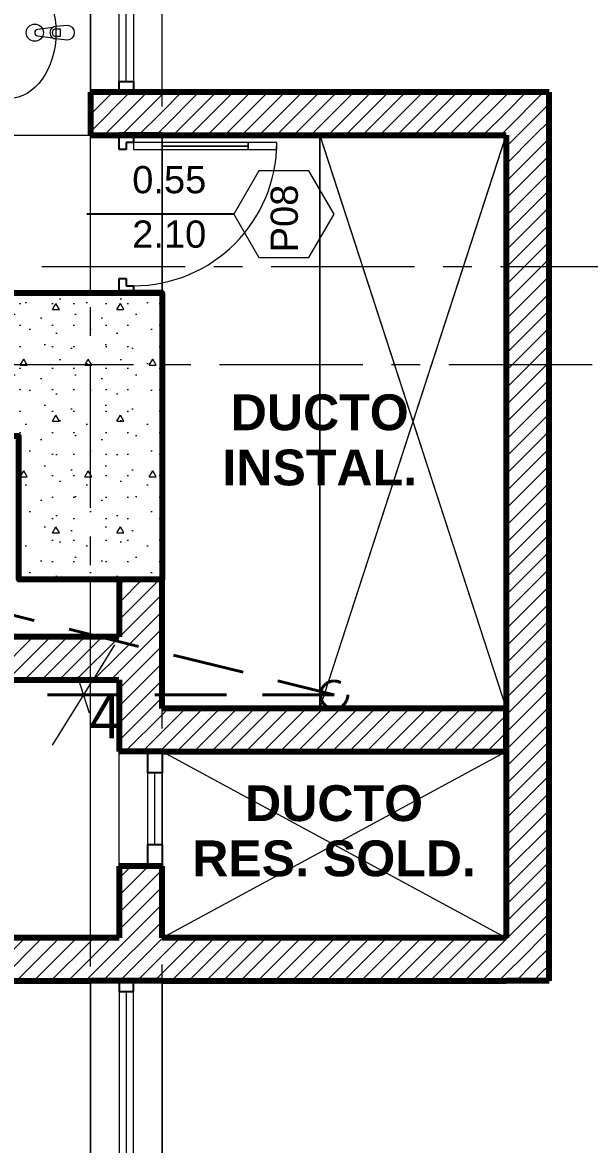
# Model space of a CAD drawing. Header units: inches. Extents: x -38 to 5698, y -33 to 92.
# Drawn here: x 236.083 to 238.061, y 14.428 to 18.344 of the extents above; entities that cross this region are included whole.
import ezdxf

# ---------------------------------------------------------------- set-up
doc = ezdxf.new("R2010")
doc.units = ezdxf.units.IN
doc.header["$MEASUREMENT"] = 0
doc.set_wipeout_variables(frame=1)
for name, pattern in [('A-PB$0$HIDDEN', [0.375, 0.25, -0.125]), ('ACAD_ISO04W100', [30, 24, -3, 0, -3]), ('CONTINUA', [0]), ('Hidden Line', [0.195611, 0.141111, -0.0545]), ('Punto & Raya', [0.65, 0.5, -0.075, 0, -0.075]), ('Rayas', [0.282222, 0.141111, -0.141111]), ('Wipeout_Contour', [1, 0, -1])]:
    doc.linetypes.add(name, pattern=pattern)
for name, color, linetype in [('02 _ ARQ _ ALB _ Ejes Generales', 7, 'Continuous'), ('02 _ ARQ _ ZON _ Espacio.3D', 7, 'Continuous'), ('08 _ STR _ EXT _ 06 Columnas', 7, 'Continuous'), ('08 _ STR _ EXT _ 07 Losa Aligerada', 7, 'Continuous'), ('08 _ STR _ EXT _ 09 Vigas', 7, 'Continuous'), ('Dibujo 2D - General', 7, 'Continuous'), ('Estructura - 04 MURO', 253, 'Continuous'), ('Interior - Sanitarios', 7, 'Continuous'), ('Marcador - Secciones', 251, 'Continuous'), ('Notas - Textos', 7, 'Continuous')]:
    doc.layers.add(name, color=color, linetype=linetype)
for name, color, linetype, lineweight in [('distribucion a sub tableros', 210, 'CONTINUA', 40), ('Lineas Electr', 4, 'Continuous', 18), ('textos', 7, 'Continuous', 5)]:
    doc.layers.add(name, color=color, linetype=linetype, lineweight=lineweight)
doc.styles.add('Estilo_Generado_4', font='swisse.ttf')
doc.styles.add('Estilo_Generado_8', font='arialbd.ttf')
doc.styles.add('SWISS', font='swisse.ttf')
pattern_1 = [(45, (185.000023, 3e-09), (-0.030052038, 0.030052038), [])]

msp = doc.modelspace()

# ---------------------------------------------------------------- linework, layer by layer
at = {"layer": '02 _ ARQ _ ZON _ Espacio.3D', "color": 9, "linetype": 'Continuous', "lineweight": 5, "flags": 128}
for points in [[(232.97, 20.1), (232.97, 17.2499), (234.295, 17.2499), (234.295, 17.0999), (233.32, 17.0999), (233.32, 16.1999), (236.32, 16.1999), (236.32, 16.4), (236.07, 16.4), (236.07, 16.9), (235.57, 16.9), (235.57, 17.4), (236.32, 17.4), (236.32, 20.1)], [(233.47, 15.1499), (236.3199, 15.1499), (236.32, 16.0499), (233.32, 16.0499), (233.32, 15.3499), (233.47, 15.3499)], [(232.42, 15.1499), (232.42, 11.7), (236.32, 11.7), (236.32, 14.9999), (233.47, 14.9999), (233.47, 13.6749), (233.32, 13.6749), (233.32, 15.1499)]]:
    msp.add_lwpolyline(points, close=True, dxfattribs=at)
at = {"layer": '08 _ STR _ EXT _ 07 Losa Aligerada', "color": 7, "linetype": 'Rayas', "lineweight": 18, "flags": 128}
msp.add_lwpolyline([(193.22, 11.97, 1.049431), (198.7936, 6.3), (209.6002, 6.3), (209.6002, 6.2005), (214.7981, 6.2005), (214.7981, 7.2), (222.07, 7.2), (222.07, 5.6637), (223.2699, 5.6637), (223.2699, 4.2), (228.3699, 4.2), (228.3699, 5.6637), (229.57, 5.6637), (229.57, 7.2), (236.57, 7.2), (236.57, 14.9999), (236.57, 15.1499), (236.5699, 15.1499), (236.5699, 15.7999), (236.57, 15.7999), (236.57, 18.1001), (236.57, 20.35), (234.07, 20.35), (231.67, 20.35), (231.67, 22.35), (231.67, 22.6), (231.67, 24.5), (231.67, 24.75), (231.67, 26.75), (236.57, 26.75), (236.57, 29.7), (236.57, 35.2005), (236.57, 39.9), (228.67, 39.9), (223.5529, 39.9), (223.5529, 40.9), (218.9324, 40.9), (218.9324, 39.9), (208.37, 39.9), (208.37, 41.4352), (207.42, 41.4352), (207.42, 42.9), (202.22, 42.9), (202.22, 41.4352), (201.2699, 41.4352), (201.2699, 39.9), (196.27, 39.9), (196.27, 41.1), (192.87, 41.1), (192.87, 37.7), (194.07, 37.7), (194.07, 33.9), (193.17, 33.9), (193.17, 21.2663), (193.22, 21.2663)], format="xyb", close=True, dxfattribs=at)
at = {"layer": '08 _ STR _ EXT _ 07 Losa Aligerada', "color": 7, "linetype": 'Continuous', "lineweight": 18, "flags": 128}
msp.add_lwpolyline([(228.3699, 4.4445), (229.37, 4.4445), (229.37, 7.2), (236.57, 7.2), (236.57, 14.9999), (236.57, 15.1499), (236.5699, 15.1499), (236.5699, 15.7999), (236.57, 15.7999), (236.57, 18.1001), (236.57, 20.35), (234.07, 20.35), (231.67, 20.35), (231.67, 22.35), (231.67, 22.6), (231.67, 24.5), (231.67, 24.75), (231.67, 26.75), (236.07, 26.75), (236.57, 26.75), (236.57, 39.9)], dxfattribs=at)
for points in [[(237.92, 18.1001), (236.57, 18.1001), (236.57, 15.7999), (237.77, 15.7999), (237.77, 15.1499), (236.57, 15.1499), (236.57, 14.9999), (237.92, 14.9999)], [(237.12, 17.9499), (237.77, 17.9499), (237.77, 15.9499), (237.12, 15.9499)]]:
    msp.add_lwpolyline(points, close=True, dxfattribs=at)
at = {"layer": 'Estructura - 04 MURO', "color": 165, "linetype": 'Continuous', "lineweight": 15}
for p, q in [((236.42, 18.1376), (236.42, 18.6813)), ((236.445, 18.1376), (236.445, 18.6813)), ((236.47, 18.6813), (236.47, 18.1376)), ((236.57, 17.9251), (236.47, 17.9251)), ((236.47, 17.9251), (236.47, 17.9001)), ((236.47, 17.9001), (236.57, 17.9001)), ((236.57, 17.9001), (236.57, 17.9251)), ((236.8701, 17.9126), (236.57, 17.9126)), ((236.9701, 17.9251), (236.8701, 17.9251)), ((236.8701, 17.9251), (236.8701, 17.9001)), ((236.8701, 17.9001), (236.9701, 17.9001)), ((236.9701, 17.9001), (236.9701, 17.9251)), ((236.5199, 15.4749), (236.5199, 15.7249)), ((236.5449, 15.4749), (236.5449, 15.7249)), ((236.5699, 15.7249), (236.5699, 15.4749)), ((236.4199, 14.9624), (236.4199, 14.0187)), ((236.4449, 14.9624), (236.4449, 14.0187)), ((236.4699, 14.0187), (236.4699, 14.9624))]:
    msp.add_line(p, q, dxfattribs=at)
at = {"layer": 'Estructura - 04 MURO', "color": 165, "linetype": 'Continuous', "lineweight": 25}
for p, q in [((236.42, 18.1376), (236.47, 18.1376)), ((236.445, 17.9001), (236.42, 17.9001)), ((236.47, 17.9251), (236.445, 17.9251)), ((236.445, 17.9251), (236.445, 17.9001)), ((236.42, 17.45), (236.445, 17.45)), ((236.42, 17.4), (236.42, 17.45)), ((236.445, 17.45), (236.445, 17.425)), ((236.445, 17.425), (236.47, 17.425)), ((236.47, 17.425), (236.47, 17.4)), ((236.47, 17.4), (236.42, 17.4)), ((236.5699, 15.7249), (236.5199, 15.7249)), ((236.5199, 15.4749), (236.5699, 15.4749)), ((236.4199, 14.9624), (236.4699, 14.9624))]:
    msp.add_line(p, q, dxfattribs=at)
at = {"layer": 'Estructura - 04 MURO', "color": 152, "linetype": 'Continuous', "lineweight": 25}
msp.add_line((236.82, 17.675), (236.3075, 17.675), dxfattribs=at)
at = {"layer": 'Estructura - 04 MURO', "color": 7, "linetype": 'Continuous', "lineweight": 80}
for p, q in [((236.47, 17.4), (236.42, 17.4)), ((236.47, 17.4), (236.42, 17.4)), ((236.47, 17.4), (236.42, 17.4)), ((236.57, 17.4), (236.47, 17.4)), ((236.57, 17.4), (236.47, 17.4))]:
    msp.add_line(p, q, dxfattribs=at)
at = {"layer": 'Estructura - 04 MURO', "color": 165, "linetype": 'Continuous', "lineweight": 15, "flags": 128}
for points in [[(236.8701, 17.9251), (236.57, 17.9251), (236.57, 17.9126), (236.8701, 17.9126)], [(236.8701, 17.9126), (236.57, 17.9126), (236.57, 17.9001), (236.8701, 17.9001)]]:
    msp.add_lwpolyline(points, close=True, dxfattribs=at)
at = {"layer": 'Estructura - 04 MURO', "color": 251, "linetype": 'Continuous', "lineweight": 13, "flags": 128}
msp.add_lwpolyline([(237.17, 17.675), (237.0825, 17.8266), (236.9075, 17.8266), (236.82, 17.675), (236.9075, 17.5235), (237.0825, 17.5235)], close=True, dxfattribs=at)
at = {"layer": 'Estructura - 04 MURO', "color": 7, "linetype": 'Continuous', "lineweight": 15}
msp.add_arc((236.47, 17.9251), 0.5001, 270, 0, dxfattribs=at)
at = {"layer": 'Interior - Sanitarios', "color": 205, "linetype": 'Continuous', "lineweight": 13}
for p, q in [((236.32, 20.1), (236.32, 17.95)), ((236.2002, 18.3219), (236.2151, 18.3219)), ((236.2151, 18.2947), (236.2002, 18.2947)), ((236.2151, 18.3219), (236.2151, 18.2947)), ((235.77, 17.95), (236.32, 17.95))]:
    msp.add_line(p, q, dxfattribs=at)
at = {"layer": 'Interior - Sanitarios', "color": 205, "linetype": 'Continuous', "lineweight": 13, "flags": 128}
msp.add_lwpolyline([(236.24, 18.3333), (236.198, 18.3293, 0.12102), (236.1885, 18.3261), (236.1356, 18.3194, 0.882566), (236.1356, 18.2972), (236.1885, 18.2906, 0.12102), (236.198, 18.2873), (236.24, 18.2833, 1)], format="xyb", close=True, dxfattribs=at)
at = {"layer": 'Interior - Sanitarios', "color": 205, "linetype": 'Continuous', "lineweight": 13}
msp.add_circle((236.1261, 18.3083), 0.03, dxfattribs=at)
for centre, radius, start, end in [((236.1999, 18.3083), 0.0211, 122.771, 237.229), ((236.2002, 18.3083), 0.0136, 90, 270)]:
    msp.add_arc(centre, radius, start, end, dxfattribs=at)
msp.add_ellipse((236.035, 18.3083), major_axis=(0, 0.23), ratio=0.717391, dxfattribs=at)

# ---------------------------------------------------------------- texts
at = {"layer": 'Estructura - 04 MURO', "color": 251, "lineweight": 25, "char_height": 0.095, "attachment_point": 7, "style": 'Estilo_Generado_4'}
for s, insert in [('\\A1;{\\pql;\\pt0;\\fSwis721 Ex BT|b0|i0|c0|p34;0.55\\fSwis721 Ex BT|b0|i0|c0|p34;\\A1{\\H.66x;\\S^  ;}\\fSwis721 Ex BT|b0|i0|c0|p34;\\fSwis721 Ex BT|b0|i0|c0|p34;}', (236.466, 17.7201)), ('\\A1;{\\pql;\\pt0;\\fSwis721 Ex BT|b0|i0|c0|p34;2.10\\fSwis721 Ex BT|b0|i0|c0|p34;\\A1{\\H.66x;\\S^  ;}\\fSwis721 Ex BT|b0|i0|c0|p34;\\fSwis721 Ex BT|b0|i0|c0|p34;}', (236.466, 17.5301))]:
    msp.add_mtext(s, dxfattribs=dict(at, insert=insert))
at = {"layer": 'Estructura - 04 MURO', "color": 251, "lineweight": 25, "insert": (237.045, 17.5417), "char_height": 0.095, "attachment_point": 7, "rotation": 90, "style": 'Estilo_Generado_4'}
msp.add_mtext('\\A1;{\\pql;\\pt0;\\fSwis721 Ex BT|b0|i0|c0|p34;P08\\fSwis721 Ex BT|b0|i0|c0|p34;\\fSwis721 Ex BT|b0|i0|c0|p34;\\fSwis721 Ex BT|b0|i0|c0|p34;}', dxfattribs=at)
at = {"layer": 'Notas - Textos', "color": 251, "linetype": 'Continuous', "lineweight": 25, "char_height": 0.125, "attachment_point": 2, "line_spacing_factor": 0.924085, "style": 'Estilo_Generado_8'}
for s, insert in [('\\A1;{\\pqc;\\fArial|b1|i0|c0|p34;DUCTO \\P\\pqc;\\fArial|b1|i0|c0|p34;INSTAL.}', (237.12, 17.046)), ('\\A1;{\\pqc;\\fArial|b1|i0|c0|p34;DUCTO \\P\\pqc;\\fArial|b1|i0|c0|p34;RES\\fArial|b1|i0|c0|p34;.\\fArial|b1|i0|c0|p34; SOLD.}', (237.17, 15.6821))]:
    msp.add_mtext(s, dxfattribs=dict(at, insert=insert))

# ---------------------------------------------------------------- next in the draw order: wipeouts: each hides what was drawn before it
at = {"color": 254, "linetype": 'Wipeout_Contour', "lineweight": 0, "ltscale": 6638.64397}
msp.add_wipeout([(236.32, 18.1001), (236.32, 17.9501), (236.57, 17.9501), (236.57, 18.1001)], dxfattribs=at).dxf.layer = 'Estructura - 04 MURO'
at = {"color": 254, "linetype": 'Wipeout_Contour', "lineweight": 0, "ltscale": 4983.613959}
msp.add_wipeout([(237.77, 17.9501), (237.92, 18.1001), (237.77, 18.1001)], dxfattribs=at).dxf.layer = 'Estructura - 04 MURO'
at = {"color": 254, "linetype": 'Wipeout_Contour', "lineweight": 0, "ltscale": 6632.566014}
msp.add_wipeout([(233.47, 16.0499), (236.42, 16.0499), (236.42, 16.1999), (233.47, 16.1999)], dxfattribs=at).dxf.layer = 'Estructura - 04 MURO'
at = {"color": 254, "linetype": 'Wipeout_Contour', "lineweight": 0, "ltscale": 4979.274538}
msp.add_wipeout([(236.3199, 14.9999), (236.5699, 15.1499), (236.3199, 15.1499)], dxfattribs=at).dxf.layer = 'Estructura - 04 MURO'
at = {"color": 254, "linetype": 'Wipeout_Contour', "lineweight": 0, "ltscale": 4983.514323}
msp.add_wipeout([(237.77, 14.9999), (237.92, 14.9999), (237.77, 15.1499)], dxfattribs=at).dxf.layer = 'Estructura - 04 MURO'

# ---------------------------------------------------------------- next in the draw order: hatches: boundary and pattern name
at = {"layer": 'Estructura - 04 MURO', "linetype": 'Continuous', "lineweight": 5}
h = msp.add_hatch(dxfattribs=at)
h.set_pattern_fill('LADRILLO_COMÚN_0002', color=252, style=0, pattern_type=2)
h.set_pattern_definition(pattern_1)
h.paths.add_polyline_path([(236.32, 18.1001), (236.32, 17.9501), (236.57, 17.9501), (236.57, 18.1001)])
h = msp.add_hatch(dxfattribs=at)
h.set_pattern_fill('LADRILLO_COMÚN_0002', color=252, style=0, pattern_type=2)
h.set_pattern_definition(pattern_1)
h.paths.add_polyline_path([(237.77, 17.9501), (237.92, 18.1001), (237.77, 18.1001)])
h = msp.add_hatch(dxfattribs=at)
h.set_pattern_fill('LADRILLO_COMÚN_0002', color=252, style=0, pattern_type=2)
h.set_pattern_definition(pattern_1)
h.paths.add_polyline_path([(233.47, 16.0499), (236.42, 16.0499), (236.42, 16.1999), (233.47, 16.1999)])
h = msp.add_hatch(dxfattribs=at)
h.set_pattern_fill('LADRILLO_COMÚN_0002', color=252, style=0, pattern_type=2)
h.set_pattern_definition(pattern_1)
h.paths.add_polyline_path([(236.3199, 14.9999), (236.5699, 15.1499), (236.3199, 15.1499)])
h = msp.add_hatch(dxfattribs=at)
h.set_pattern_fill('LADRILLO_COMÚN_0002', color=252, style=0, pattern_type=2)
h.set_pattern_definition(pattern_1)
h.paths.add_polyline_path([(237.77, 14.9999), (237.92, 14.9999), (237.77, 15.1499)])

# ---------------------------------------------------------------- next in the draw order: linework, layer by layer
at = {"layer": 'Estructura - 04 MURO', "color": 165, "linetype": 'Continuous', "lineweight": 15}
for p, q in [((236.32, 18.1001), (236.32, 20.1)), ((236.57, 18.1001), (236.57, 20.1))]:
    msp.add_line(p, q, dxfattribs=at)
at = {"layer": 'Estructura - 04 MURO', "color": 165, "linetype": 'Continuous', "lineweight": 25}
for p, q in [((236.42, 18.1001), (236.42, 18.1376)), ((236.47, 18.1376), (236.47, 18.1001)), ((236.42, 17.9501), (236.47, 17.9501)), ((236.42, 17.9001), (236.42, 17.9501)), ((236.47, 17.9501), (236.47, 17.9251))]:
    msp.add_line(p, q, dxfattribs=at)
at = {"layer": 'Estructura - 04 MURO', "color": 7, "linetype": 'Continuous', "lineweight": 80}
for p, q in [((236.42, 18.1001), (236.32, 18.1001)), ((236.42, 18.1001), (236.32, 18.1001)), ((236.47, 18.1001), (236.42, 18.1001)), ((236.47, 18.1001), (236.42, 18.1001)), ((236.47, 18.1001), (236.42, 18.1001)), ((236.57, 18.1001), (236.47, 18.1001)), ((236.57, 18.1001), (236.47, 18.1001)), ((236.47, 17.9501), (236.42, 17.9501)), ((236.47, 17.9501), (236.42, 17.9501)), ((236.47, 17.9501), (236.42, 17.9501))]:
    msp.add_line(p, q, dxfattribs=at)
at = {"layer": 'Estructura - 04 MURO', "color": 7, "linetype": 'Continuous', "lineweight": 80, "flags": 128}
for points in [[(236.32, 18.1001), (236.32, 17.9501)], [(236.32, 17.9501), (236.57, 17.9501)], [(236.42, 16.1999), (233.47, 16.1999)], [(233.47, 16.0499), (236.42, 16.0499)]]:
    msp.add_lwpolyline(points, dxfattribs=at)
at = {"layer": 'Lineas Electr', "ltscale": 0.3}
msp.add_line((236.3173, 15.9342), (236.2762, 16.0604), dxfattribs=at)

# ---------------------------------------------------------------- next in the draw order: wipeouts: each hides what was drawn before it
at = {"color": 254, "linetype": 'Wipeout_Contour', "lineweight": 0, "ltscale": 6638.764769}
msp.add_wipeout([(236.4199, 15.7999), (236.5699, 15.7999), (236.57, 16.4), (236.42, 16.4)], dxfattribs=at).dxf.layer = 'Estructura - 04 MURO'
at = {"color": 254, "linetype": 'Wipeout_Contour', "lineweight": 0, "ltscale": 4978.514123}
msp.add_wipeout([(236.3199, 14.9999), (236.5699, 14.9999), (236.5699, 15.1499)], dxfattribs=at).dxf.layer = 'Estructura - 04 MURO'
at = {"color": 254, "linetype": 'Wipeout_Contour', "lineweight": 0, "ltscale": 4982.674795}
msp.add_wipeout([(237.77, 15.1499), (237.92, 14.9999), (237.92, 15.1499)], dxfattribs=at).dxf.layer = 'Estructura - 04 MURO'

# ---------------------------------------------------------------- next in the draw order: hatches: boundary and pattern name
at = {"layer": '08 _ STR _ EXT _ 06 Columnas', "linetype": 'Continuous', "lineweight": 9}
h = msp.add_hatch(dxfattribs=at)
h.set_pattern_fill('HORMIGÓN_EN_MASA_0002', style=0, pattern_type=2)
h.set_pattern_definition([(0, (185.00002, 3e-09), (0, 0.3897114), [0.024375, -0.200625]), (0, (185.11252, 0.19486), (0, 0.3897114), [0.024375, -0.200625]), (60, (185.00002, 3e-09), (-0.3375, 0.1948557), [0.024375, -0.200625]), (60, (185.22502, 3e-09), (-0.3375, 0.1948557), [0.024375, -0.200625]), (120, (185.0244, 3e-09), (0.3375, 0.1948557), [0.024375, -0.200625]), (120, (185.2494, 3e-09), (0.3375, 0.1948557), [0.024375, -0.200625]), (0, (185.00002, 0.0375), (0, 0.075), [0, -0.075, 0, -0.1125]), (45, (185.03752, 0.0375), (-0.05303301, 0.05303301), [0, -0.05625, 0, -0.09375])])
h.paths.add_polyline_path([(235.57, 17.4), (235.57, 16.9), (236.07, 16.9), (236.07, 16.4), (236.57, 16.4), (236.57, 17.4)])
at = {"layer": 'Estructura - 04 MURO', "linetype": 'Continuous', "lineweight": 5}
h = msp.add_hatch(dxfattribs=at)
h.set_pattern_fill('LADRILLO_COMÚN_0002', color=252, style=0, pattern_type=2)
h.set_pattern_definition(pattern_1)
h.paths.add_polyline_path([(236.4199, 15.7999), (236.5699, 15.7999), (236.57, 16.4), (236.42, 16.4)])
h = msp.add_hatch(dxfattribs=at)
h.set_pattern_fill('LADRILLO_COMÚN_0002', color=252, style=0, pattern_type=2)
h.set_pattern_definition(pattern_1)
h.paths.add_polyline_path([(236.3199, 14.9999), (236.5699, 14.9999), (236.5699, 15.1499)])
h = msp.add_hatch(dxfattribs=at)
h.set_pattern_fill('LADRILLO_COMÚN_0002', color=252, style=0, pattern_type=2)
h.set_pattern_definition(pattern_1)
h.paths.add_polyline_path([(237.77, 15.1499), (237.92, 14.9999), (237.92, 15.1499)])

# ---------------------------------------------------------------- next in the draw order: linework, layer by layer
at = {"layer": '08 _ STR _ EXT _ 06 Columnas', "color": 7, "linetype": 'Continuous', "lineweight": 80, "flags": 128}
msp.add_lwpolyline([(235.57, 17.4), (236.57, 17.4), (236.57, 16.4), (236.07, 16.4), (236.07, 16.9), (235.57, 16.9)], close=True, dxfattribs=at)
at = {"layer": 'distribucion a sub tableros', "linetype": 'A-PB$0$HIDDEN', "lineweight": 40}
for p, q in [((230.4225, 17.6722), (237.1702, 15.9973)), ((237.1702, 15.9973), (235.5056, 15.9973))]:
    msp.add_line(p, q, dxfattribs=at)
at = {"layer": 'Estructura - 04 MURO', "color": 7, "linetype": 'Continuous', "lineweight": 80}
for p, q in [((236.5199, 15.7999), (236.4199, 15.7999)), ((236.5199, 15.7999), (236.4199, 15.7999)), ((236.5699, 15.7999), (236.5199, 15.7999)), ((236.5699, 15.7999), (236.5199, 15.7999)), ((236.5699, 15.7999), (236.5199, 15.7999)), ((236.4199, 14.9999), (236.3199, 14.9999)), ((236.4199, 14.9999), (236.3199, 14.9999)), ((236.4699, 14.9999), (236.4199, 14.9999)), ((236.4699, 14.9999), (236.4199, 14.9999)), ((236.4699, 14.9999), (236.4199, 14.9999)), ((236.5699, 14.9999), (236.4699, 14.9999)), ((236.5699, 14.9999), (236.4699, 14.9999))]:
    msp.add_line(p, q, dxfattribs=at)
at = {"layer": 'Estructura - 04 MURO', "color": 165, "linetype": 'Continuous', "lineweight": 25}
for p, q in [((236.5199, 15.7249), (236.5199, 15.7999)), ((236.5699, 15.7999), (236.5699, 15.7249)), ((236.4199, 14.9999), (236.4199, 14.9624)), ((236.4699, 14.9624), (236.4699, 14.9999))]:
    msp.add_line(p, q, dxfattribs=at)
at = {"layer": 'Estructura - 04 MURO', "color": 165, "linetype": 'Continuous', "lineweight": 15}
for p, q in [((236.3199, 14.9999), (236.3199, 12.1999)), ((236.5699, 14.9999), (236.5699, 12.1999))]:
    msp.add_line(p, q, dxfattribs=at)
at = {"layer": 'Estructura - 04 MURO', "color": 7, "linetype": 'Continuous', "lineweight": 80, "flags": 128}
for points in [[(236.42, 16.4), (236.42, 16.1999)], [(236.57, 15.9499), (236.57, 16.4)], [(236.42, 16.0499), (236.4199, 15.7999)], [(236.4199, 15.1499), (236.3199, 15.1499)], [(237.92, 14.9999), (237.77, 14.9999)]]:
    msp.add_lwpolyline(points, dxfattribs=at)
at = {"layer": 'Lineas Electr', "ltscale": 0.3}
msp.add_line((236.1877, 15.822), (236.4058, 16.1726), dxfattribs=at)

# ---------------------------------------------------------------- next in the draw order: texts
at = {"layer": 'textos', "style": 'SWISS', "width": 0.9}
msp.add_text('4 ', height=0.156, dxfattribs=at).set_placement((236.3177, 15.8463))

# ---------------------------------------------------------------- next in the draw order: wipeouts: each hides what was drawn before it
at = {"color": 254, "linetype": 'Wipeout_Contour', "lineweight": 0, "ltscale": 6638.733166}
msp.add_wipeout([(236.4199, 15.1499), (236.5699, 15.1499), (236.5699, 15.3999), (236.4199, 15.3999)], dxfattribs=at).dxf.layer = 'Estructura - 04 MURO'
at = {"color": 254, "linetype": 'Wipeout_Contour', "lineweight": 0, "ltscale": 6632.026309}
msp.add_wipeout([(233.32, 15.1499), (233.32, 14.9999), (236.3199, 14.9999), (236.3199, 15.1499)], dxfattribs=at).dxf.layer = 'Estructura - 04 MURO'

# ---------------------------------------------------------------- next in the draw order: hatches: boundary and pattern name
at = {"layer": 'Estructura - 04 MURO', "linetype": 'Continuous', "lineweight": 5}
h = msp.add_hatch(dxfattribs=at)
h.set_pattern_fill('LADRILLO_COMÚN_0002', color=252, style=0, pattern_type=2)
h.set_pattern_definition(pattern_1)
h.paths.add_polyline_path([(236.4199, 15.1499), (236.57, 15.1499), (236.5699, 15.3999), (236.4199, 15.3999)])
h = msp.add_hatch(dxfattribs=at)
h.set_pattern_fill('LADRILLO_COMÚN_0002', color=252, style=0, pattern_type=2)
h.set_pattern_definition(pattern_1)
h.paths.add_polyline_path([(233.32, 15.1499), (233.32, 14.9999), (236.3199, 14.9999), (236.3199, 15.1499)])

# ---------------------------------------------------------------- next in the draw order: linework, layer by layer
at = {"layer": '02 _ ARQ _ ALB _ Ejes Generales', "color": 252, "linetype": 'Punto & Raya', "lineweight": 13}
msp.add_line((236.32, 3.05), (236.32, 44.9), dxfattribs=at)
at = {"layer": 'Estructura - 04 MURO', "color": 165, "linetype": 'Continuous', "lineweight": 15}
for p, q in [((236.4199, 15.3999), (236.4199, 15.7999)), ((236.5699, 15.3999), (236.5699, 15.7999))]:
    msp.add_line(p, q, dxfattribs=at)
at = {"layer": 'Estructura - 04 MURO', "color": 165, "linetype": 'Continuous', "lineweight": 25}
for p, q in [((236.5199, 15.3999), (236.5199, 15.4749)), ((236.5699, 15.4749), (236.5699, 15.3999))]:
    msp.add_line(p, q, dxfattribs=at)
at = {"layer": 'Estructura - 04 MURO', "color": 7, "linetype": 'Continuous', "lineweight": 80}
for p, q in [((236.5199, 15.3999), (236.4199, 15.3999)), ((236.5199, 15.3999), (236.4199, 15.3999)), ((236.5699, 15.3999), (236.5199, 15.3999)), ((236.5699, 15.3999), (236.5199, 15.3999)), ((236.5699, 15.3999), (236.5199, 15.3999))]:
    msp.add_line(p, q, dxfattribs=at)
at = {"layer": 'Estructura - 04 MURO', "color": 7, "linetype": 'Continuous', "lineweight": 80, "flags": 128}
for points in [[(236.4199, 15.3999), (236.4199, 15.1499)], [(236.5699, 15.1499), (236.5699, 15.3999)], [(236.3199, 15.1499), (233.47, 15.1499)], [(233.47, 14.9999), (236.3199, 14.9999)]]:
    msp.add_lwpolyline(points, dxfattribs=at)

# ---------------------------------------------------------------- next in the draw order: wipeouts: each hides what was drawn before it
at = {"color": 254, "linetype": 'Wipeout_Contour', "lineweight": 0, "ltscale": 6641.455837}
msp.add_wipeout([(236.5699, 15.7999), (237.77, 15.7999), (237.77, 15.9499), (236.57, 15.9499)], dxfattribs=at).dxf.layer = 'Estructura - 04 MURO'

# ---------------------------------------------------------------- next in the draw order: hatches: boundary and pattern name
at = {"layer": 'Estructura - 04 MURO', "linetype": 'Continuous', "lineweight": 5}
h = msp.add_hatch(dxfattribs=at)
h.set_pattern_fill('LADRILLO_COMÚN_0002', color=252, style=0, pattern_type=2)
h.set_pattern_definition(pattern_1)
h.paths.add_polyline_path([(236.5699, 15.7999), (237.77, 15.7999), (237.77, 15.9499), (236.57, 15.9499)])

# ---------------------------------------------------------------- next in the draw order: linework, layer by layer
at = {"layer": 'distribucion a sub tableros', "linetype": 'A-PB$0$HIDDEN', "lineweight": 40}
msp.add_circle((237.1704, 15.9979), 0.048, dxfattribs=at)
at = {"layer": 'Estructura - 04 MURO', "color": 7, "linetype": 'Continuous', "lineweight": 80, "flags": 128}
for points in [[(237.77, 15.9499), (236.57, 15.9499)], [(237.77, 15.7999), (237.77, 15.9499)], [(236.5699, 15.7999), (237.77, 15.7999)]]:
    msp.add_lwpolyline(points, dxfattribs=at)

# ---------------------------------------------------------------- next in the draw order: wipeouts: each hides what was drawn before it
at = {"color": 254, "linetype": 'Wipeout_Contour', "lineweight": 0, "ltscale": 6644.184616}
msp.add_wipeout([(237.77, 17.9501), (237.77, 15.1499), (237.92, 15.1499), (237.92, 17.9501)], dxfattribs=at).dxf.layer = 'Estructura - 04 MURO'

# ---------------------------------------------------------------- next in the draw order: hatches: boundary and pattern name
at = {"layer": 'Estructura - 04 MURO', "linetype": 'Continuous', "lineweight": 5}
h = msp.add_hatch(dxfattribs=at)
h.set_pattern_fill('LADRILLO_COMÚN_0002', color=252, style=0, pattern_type=2)
h.set_pattern_definition(pattern_1)
h.paths.add_polyline_path([(237.77, 17.9501), (237.77, 15.1499), (237.92, 15.1499), (237.92, 17.9501)])

# ---------------------------------------------------------------- next in the draw order: linework, layer by layer
at = {"layer": '02 _ ARQ _ ALB _ Ejes Generales', "color": 252, "linetype": 'Punto & Raya', "lineweight": 13}
msp.add_line((233.57, 17.15), (239.57, 17.15), dxfattribs=at)
at = {"layer": 'Marcador - Secciones', "color": 251, "linetype": 'Punto & Raya', "lineweight": 13}
msp.add_line((231.3507, 17.4928), (241.7072, 17.4928), dxfattribs=at)

# ---------------------------------------------------------------- next in the draw order: wipeouts: each hides what was drawn before it
at = {"color": 254, "linetype": 'Wipeout_Contour', "lineweight": 0, "ltscale": 4982.751529}
msp.add_wipeout([(237.77, 17.9501), (237.92, 17.9501), (237.92, 18.1001)], dxfattribs=at).dxf.layer = 'Estructura - 04 MURO'

# ---------------------------------------------------------------- next in the draw order: hatches: boundary and pattern name
at = {"layer": 'Estructura - 04 MURO', "linetype": 'Continuous', "lineweight": 5}
h = msp.add_hatch(dxfattribs=at)
h.set_pattern_fill('LADRILLO_COMÚN_0002', color=252, style=0, pattern_type=2)
h.set_pattern_definition(pattern_1)
h.paths.add_polyline_path([(237.77, 17.9501), (237.92, 17.9501), (237.92, 18.1001)])

# ---------------------------------------------------------------- next in the draw order: linework, layer by layer
at = {"layer": 'Estructura - 04 MURO', "color": 7, "linetype": 'Continuous', "lineweight": 80, "flags": 128}
for points in [[(237.92, 18.1001), (237.77, 18.1001)], [(237.92, 14.9999), (237.92, 18.1001)], [(237.77, 17.9501), (237.77, 15.1499)]]:
    msp.add_lwpolyline(points, dxfattribs=at)

# ---------------------------------------------------------------- next in the draw order: wipeouts: each hides what was drawn before it
at = {"color": 254, "linetype": 'Wipeout_Contour', "lineweight": 0, "ltscale": 6641.543815}
msp.add_wipeout([(237.77, 18.1001), (236.57, 18.1001), (236.57, 17.9501), (237.77, 17.9501)], dxfattribs=at).dxf.layer = 'Estructura - 04 MURO'
at = {"color": 254, "linetype": 'Wipeout_Contour', "lineweight": 0, "ltscale": 6641.425946}
msp.add_wipeout([(237.77, 15.1499), (236.5699, 15.1499), (236.5699, 14.9999), (237.77, 14.9999)], dxfattribs=at).dxf.layer = 'Estructura - 04 MURO'

# ---------------------------------------------------------------- next in the draw order: hatches: boundary and pattern name
at = {"layer": 'Estructura - 04 MURO', "linetype": 'Continuous', "lineweight": 5}
h = msp.add_hatch(dxfattribs=at)
h.set_pattern_fill('LADRILLO_COMÚN_0002', color=252, style=0, pattern_type=2)
h.set_pattern_definition(pattern_1)
h.paths.add_polyline_path([(237.77, 18.1001), (236.57, 18.1001), (236.57, 17.9501), (237.77, 17.9501)])
h = msp.add_hatch(dxfattribs=at)
h.set_pattern_fill('LADRILLO_COMÚN_0002', color=252, style=0, pattern_type=2)
h.set_pattern_definition(pattern_1)
h.paths.add_polyline_path([(237.77, 15.1499), (236.5699, 15.1499), (236.5699, 14.9999), (237.77, 14.9999)])

# ---------------------------------------------------------------- next in the draw order: linework, layer by layer
at = {"layer": '08 _ STR _ EXT _ 09 Vigas', "color": 251, "linetype": 'Hidden Line', "lineweight": 13}
msp.add_line((236.57, 7.2), (236.57, 20.35), dxfattribs=at)
at = {"layer": 'Dibujo 2D - General', "color": 7, "linetype": 'ACAD_ISO04W100', "lineweight": 13}
for p, q in [((237.12, 17.9501), (237.77, 15.9499)), ((237.12, 15.9499), (237.77, 17.9501)), ((237.12, 15.9499), (237.77, 17.9499)), ((237.12, 17.9499), (237.77, 15.9499)), ((236.57, 15.1499), (237.77, 15.7999)), ((236.57, 15.7999), (237.77, 15.1499))]:
    msp.add_line(p, q, dxfattribs=at)
msp.add_lwpolyline([(237.12, 15.9499), (237.77, 15.9499), (237.77, 17.9501), (237.12, 17.9501)], close=True, dxfattribs=at)
at = {"layer": 'Estructura - 04 MURO', "color": 7, "linetype": 'Continuous', "lineweight": 80}
msp.add_line((236.57, 17.9501), (236.47, 17.9501), dxfattribs=at)
msp.add_line((236.57, 17.9501), (236.47, 17.9501), dxfattribs=at)
at = {"layer": 'Estructura - 04 MURO', "color": 7, "linetype": 'Continuous', "lineweight": 80, "flags": 128}
for points in [[(237.77, 18.1001), (236.57, 18.1001)], [(236.57, 17.9501), (237.77, 17.9501)], [(237.77, 15.1499), (236.5699, 15.1499)], [(236.5699, 14.9999), (237.77, 14.9999)]]:
    msp.add_lwpolyline(points, dxfattribs=at)

doc.saveas('drawing.dxf')
